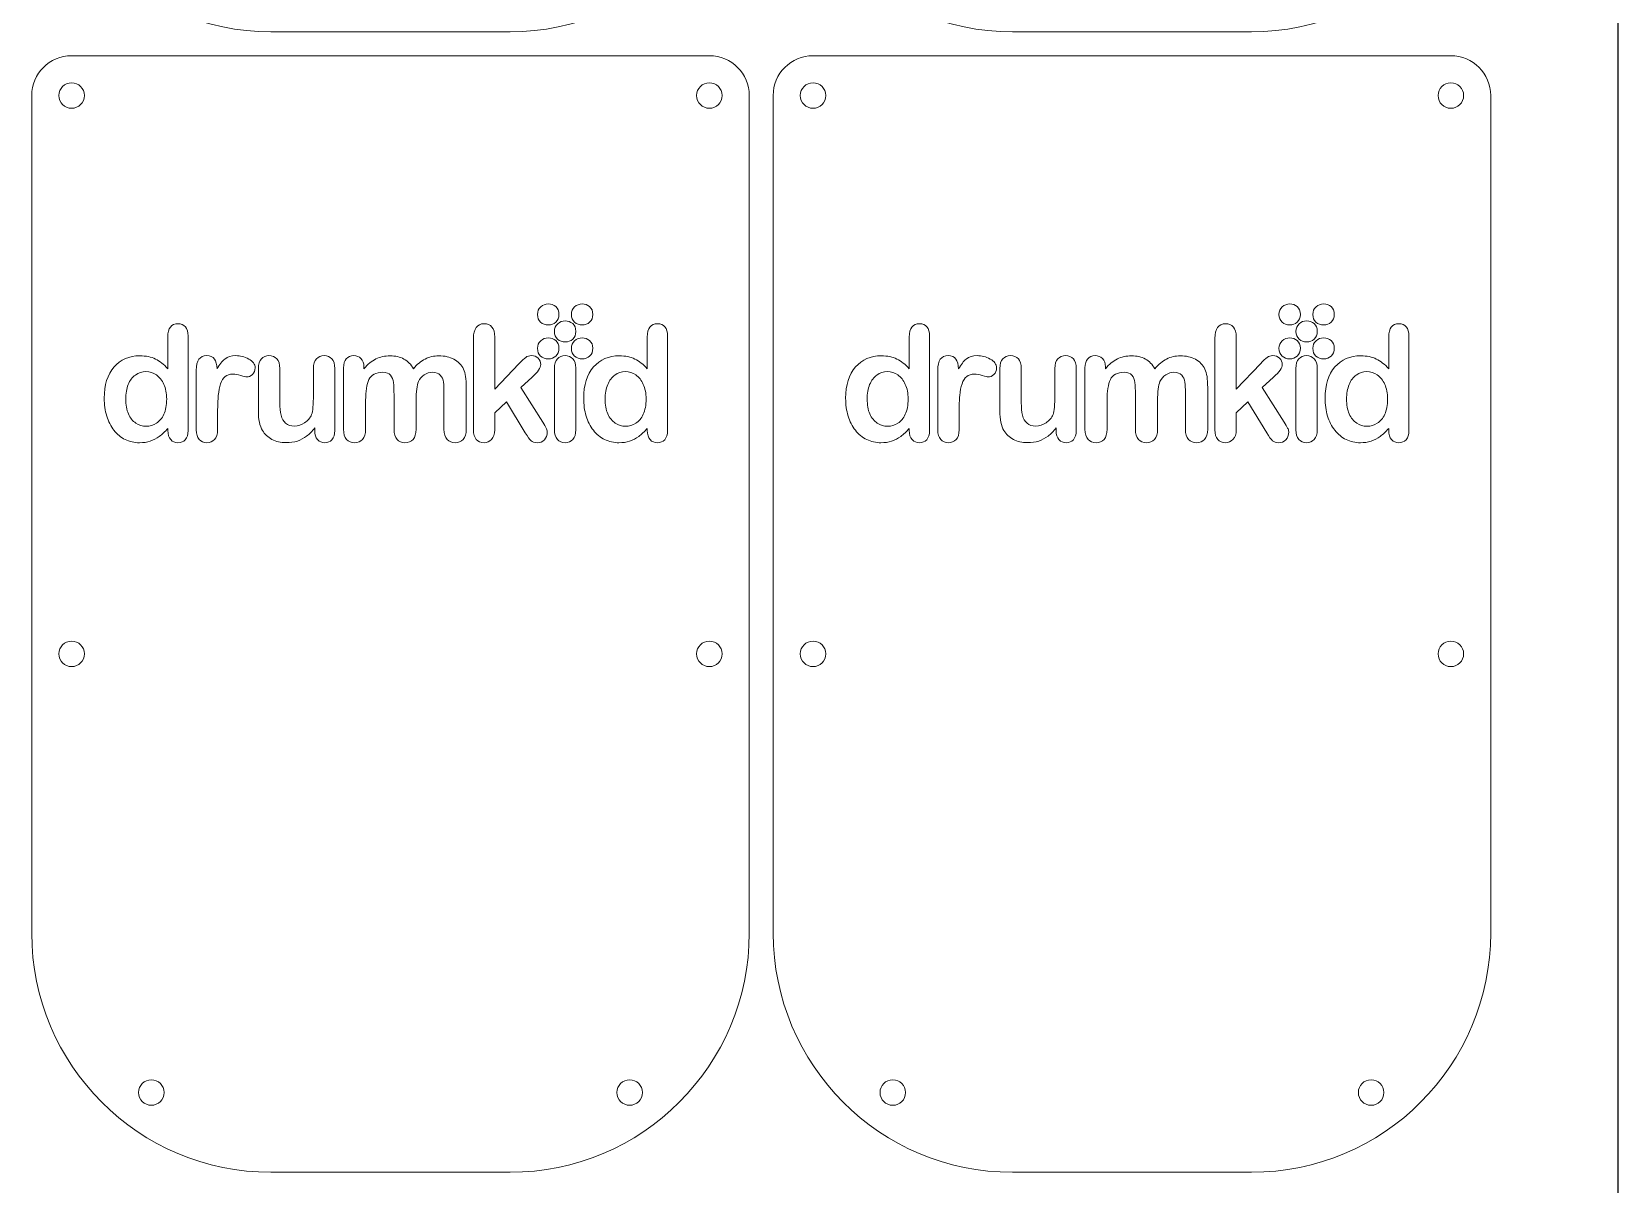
# Model space of a CAD drawing. Header units: millimetres. Extents: x 0 to 400, y 0 to 600.
# Drawn here: x 201 to 400, y 299.5 to 444 of the extents above; entities that cross this region are included whole.
import ezdxf

# ---------------------------------------------------------------- set-up
doc = ezdxf.new("R2010")
doc.units = ezdxf.units.MM
for name, color, linetype, lineweight, true_color in [('cut profiles', 1, 'Continuous', 9, 0xff0000), ('line engrave', 5, 'Continuous', 9, 0x0000ff), ('sheet outline', 3, 'Continuous', 25, 0x00ff00)]:
    doc.layers.add(name, color=color, linetype=linetype, lineweight=lineweight, true_color=true_color)

msp = doc.modelspace()

# ---------------------------------------------------------------- linework, layer by layer
at = {"layer": 'cut profiles'}
for p, q in [((231, 444), (261, 444)), ((324, 444), (354, 444)), ((206, 441), (286, 441)), ((299, 441), (379, 441)), ((201, 331), (201, 436)), ((291, 331), (291, 436)), ((294, 331), (294, 436)), ((384, 331), (384, 436)), ((231, 301), (261, 301)), ((324, 301), (354, 301))]:
    msp.add_line(p, q, dxfattribs=at)
for centre in [(206, 436), (286, 436), (299, 436), (379, 436), (206, 366), (286, 366), (299, 366), (379, 366), (216, 311), (276, 311), (309, 311), (369, 311)]:
    msp.add_circle(centre, 1.6, dxfattribs=at)
for centre, radius, start, end in [((231, 474), 30, 180, 270), ((261, 474), 30, 270, 0), ((324, 474), 30, 180, 270), ((354, 474), 30, 270, 0), ((206, 436), 5, 90, 180), ((286, 436), 5, 0, 90), ((299, 436), 5, 90, 180), ((379, 436), 5, 0, 90), ((231, 331), 30, 180, 270), ((261, 331), 30, 270, 0), ((324, 331), 30, 180, 270), ((354, 331), 30, 270, 0)]:
    msp.add_arc(centre, radius, start, end, dxfattribs=at)
at = {"layer": 'line engrave', "color": 5, "true_color": 0x0000ff}
for points in [[(218.07, 401.75), (218.07, 405.72)], [(220.61, 405.86), (220.61, 394)], [(256.41, 394.1), (256.41, 405.56)], [(259.08, 405.72), (259.08, 399.2), (262.11, 402.37)], [(278.21, 401.75), (278.21, 405.72)], [(280.75, 405.86), (280.75, 394)], [(311.07, 401.75), (311.07, 405.72)], [(313.61, 405.86), (313.61, 394)], [(349.41, 394.1), (349.41, 405.56)], [(352.08, 405.72), (352.08, 399.2), (355.11, 402.37)], [(371.21, 401.75), (371.21, 405.72)], [(373.75, 405.86), (373.75, 394)], [(242.67, 402.01), (242.67, 401.75)], [(335.67, 402.01), (335.67, 401.75)], [(221.64, 394.1), (221.64, 401.58)], [(229.43, 396.46), (229.43, 401.79)], [(232.12, 401.79), (232.12, 397.49)], [(236.33, 398.52), (236.33, 401.79)], [(239.01, 401.79), (239.01, 394)], [(240.11, 394.16), (240.11, 401.85)], [(263.76, 400.7), (262.33, 399.39), (265.09, 395.06)], [(266.56, 394.1), (266.56, 401.79)], [(269.25, 401.87), (269.25, 394.1)], [(314.64, 394.1), (314.64, 401.58)], [(322.43, 396.46), (322.43, 401.79)], [(325.12, 401.79), (325.12, 397.49)], [(329.33, 398.52), (329.33, 401.79)], [(332.01, 401.79), (332.01, 394)], [(333.11, 394.16), (333.11, 401.85)], [(356.76, 400.7), (355.33, 399.39), (358.09, 395.06)], [(359.56, 394.1), (359.56, 401.79)], [(362.25, 401.87), (362.25, 394.1)], [(246.44, 394.16), (246.44, 398.44)], [(252.71, 394.16), (252.71, 398.68)], [(255.5, 399.41), (255.5, 394.16)], [(339.44, 394.16), (339.44, 398.44)], [(345.71, 394.16), (345.71, 398.68)], [(348.5, 399.41), (348.5, 394.16)], [(224.32, 396.35), (224.32, 394.1)], [(242.88, 397.79), (242.88, 394.16)], [(249.21, 397.73), (249.21, 394.16)], [(262.91, 393.7), (260.54, 397.6), (259.08, 396.22), (259.08, 394.08)], [(317.32, 396.35), (317.32, 394.1)], [(335.88, 397.79), (335.88, 394.16)], [(342.21, 397.73), (342.21, 394.16)], [(355.91, 393.7), (353.54, 397.6), (352.08, 396.22), (352.08, 394.08)], [(218.07, 394), (218.07, 394.27)], [(236.49, 393.98), (236.49, 394.33)], [(278.21, 394), (278.21, 394.27)], [(311.07, 394), (311.07, 394.27)], [(329.49, 393.98), (329.49, 394.33)], [(371.21, 394), (371.21, 394.27)]]:
    msp.add_lwpolyline(points, dxfattribs=at)
for points in [[(264.44, 408.56), (264.44, 408.94), (264.57, 409.25), (264.84, 409.5)], [(264.83, 407.59), (264.57, 407.82), (264.44, 408.14), (264.44, 408.56)], [(264.84, 409.5), (265.12, 409.75), (265.44, 409.87), (265.8, 409.87)], [(265.8, 409.87), (266.14, 409.87), (266.45, 409.76), (266.72, 409.54)], [(266.72, 409.54), (266.99, 409.31), (267.13, 408.99), (267.13, 408.56)], [(267.13, 408.56), (267.13, 408.15), (266.99, 407.82), (266.73, 407.59)], [(268.69, 408.56), (268.69, 408.94), (268.83, 409.25), (269.09, 409.5)], [(269.08, 407.59), (268.82, 407.82), (268.69, 408.14), (268.69, 408.56)], [(269.09, 409.5), (269.37, 409.75), (269.69, 409.87), (270.05, 409.87)], [(270.05, 409.87), (270.4, 409.87), (270.71, 409.76), (270.97, 409.54)], [(270.97, 409.54), (271.24, 409.31), (271.38, 408.99), (271.38, 408.56)], [(271.38, 408.56), (271.38, 408.15), (271.25, 407.82), (270.98, 407.59)], [(357.44, 408.56), (357.44, 408.94), (357.57, 409.25), (357.84, 409.5)], [(357.83, 407.59), (357.57, 407.82), (357.44, 408.14), (357.44, 408.56)], [(357.84, 409.5), (358.12, 409.75), (358.44, 409.87), (358.8, 409.87)], [(358.8, 409.87), (359.14, 409.87), (359.45, 409.76), (359.72, 409.54)], [(359.72, 409.54), (359.99, 409.31), (360.13, 408.99), (360.13, 408.56)], [(360.13, 408.56), (360.13, 408.15), (359.99, 407.82), (359.73, 407.59)], [(361.69, 408.56), (361.69, 408.94), (361.83, 409.25), (362.09, 409.5)], [(362.08, 407.59), (361.82, 407.82), (361.69, 408.14), (361.69, 408.56)], [(362.09, 409.5), (362.37, 409.75), (362.69, 409.87), (363.05, 409.87)], [(363.05, 409.87), (363.4, 409.87), (363.71, 409.76), (363.97, 409.54)], [(363.97, 409.54), (364.24, 409.31), (364.38, 408.99), (364.38, 408.56)], [(364.38, 408.56), (364.38, 408.15), (364.25, 407.82), (363.98, 407.59)], [(218.07, 405.72), (218.07, 406.27), (218.18, 406.69), (218.4, 406.97)], [(218.4, 406.97), (218.62, 407.25), (218.94, 407.39), (219.34, 407.39)], [(219.34, 407.39), (219.75, 407.39), (220.06, 407.26), (220.28, 407)], [(220.28, 407), (220.5, 406.74), (220.61, 406.36), (220.61, 405.86)], [(256.41, 405.56), (256.41, 406.16), (256.52, 406.61), (256.75, 406.92)], [(256.75, 406.92), (256.98, 407.23), (257.31, 407.39), (257.73, 407.39)], [(257.73, 407.39), (258.15, 407.39), (258.48, 407.25), (258.72, 406.97)], [(258.72, 406.97), (258.96, 406.69), (259.08, 406.27), (259.08, 405.72)], [(265.8, 407.24), (265.42, 407.24), (265.1, 407.36), (264.83, 407.59)], [(266.73, 407.59), (266.47, 407.36), (266.16, 407.24), (265.8, 407.24)], [(266.56, 406.44), (266.56, 406.82), (266.7, 407.13), (266.97, 407.37)], [(266.96, 405.46), (266.7, 405.69), (266.56, 406.02), (266.56, 406.44)], [(266.97, 407.37), (267.24, 407.62), (267.56, 407.75), (267.92, 407.75)], [(267.92, 407.75), (268.27, 407.75), (268.58, 407.63), (268.85, 407.41)], [(268.85, 407.41), (269.12, 407.19), (269.25, 406.86), (269.25, 406.44)], [(269.25, 406.44), (269.25, 406.02), (269.12, 405.7), (268.86, 405.46)], [(270.05, 407.24), (269.68, 407.24), (269.35, 407.36), (269.08, 407.59)], [(270.98, 407.59), (270.72, 407.36), (270.41, 407.24), (270.05, 407.24)], [(278.21, 405.72), (278.21, 406.27), (278.32, 406.69), (278.53, 406.97)], [(278.53, 406.97), (278.76, 407.25), (279.07, 407.39), (279.48, 407.39)], [(279.48, 407.39), (279.89, 407.39), (280.2, 407.26), (280.41, 407)], [(280.41, 407), (280.64, 406.74), (280.75, 406.36), (280.75, 405.86)], [(311.07, 405.72), (311.07, 406.27), (311.18, 406.69), (311.4, 406.97)], [(311.4, 406.97), (311.62, 407.25), (311.94, 407.39), (312.34, 407.39)], [(312.34, 407.39), (312.75, 407.39), (313.06, 407.26), (313.28, 407)], [(313.28, 407), (313.5, 406.74), (313.61, 406.36), (313.61, 405.86)], [(349.41, 405.56), (349.41, 406.16), (349.52, 406.61), (349.75, 406.92)], [(349.75, 406.92), (349.98, 407.23), (350.31, 407.39), (350.73, 407.39)], [(350.73, 407.39), (351.15, 407.39), (351.48, 407.25), (351.72, 406.97)], [(351.72, 406.97), (351.96, 406.69), (352.08, 406.27), (352.08, 405.72)], [(358.8, 407.24), (358.42, 407.24), (358.1, 407.36), (357.83, 407.59)], [(359.73, 407.59), (359.47, 407.36), (359.16, 407.24), (358.8, 407.24)], [(359.56, 406.44), (359.56, 406.82), (359.7, 407.13), (359.97, 407.37)], [(359.96, 405.46), (359.7, 405.69), (359.56, 406.02), (359.56, 406.44)], [(359.97, 407.37), (360.24, 407.62), (360.56, 407.75), (360.92, 407.75)], [(360.92, 407.75), (361.27, 407.75), (361.58, 407.63), (361.85, 407.41)], [(361.85, 407.41), (362.12, 407.19), (362.25, 406.86), (362.25, 406.44)], [(362.25, 406.44), (362.25, 406.02), (362.12, 405.7), (361.86, 405.46)], [(363.05, 407.24), (362.68, 407.24), (362.35, 407.36), (362.08, 407.59)], [(363.98, 407.59), (363.72, 407.36), (363.41, 407.24), (363.05, 407.24)], [(371.21, 405.72), (371.21, 406.27), (371.32, 406.69), (371.53, 406.97)], [(371.53, 406.97), (371.76, 407.25), (372.07, 407.39), (372.48, 407.39)], [(372.48, 407.39), (372.89, 407.39), (373.2, 407.26), (373.41, 407)], [(373.41, 407), (373.64, 406.74), (373.75, 406.36), (373.75, 405.86)], [(264.44, 404.31), (264.44, 404.69), (264.57, 405), (264.84, 405.25)], [(264.83, 403.34), (264.57, 403.57), (264.44, 403.89), (264.44, 404.31)], [(264.84, 405.25), (265.12, 405.49), (265.44, 405.62), (265.8, 405.62)], [(265.8, 405.62), (266.14, 405.62), (266.45, 405.51), (266.72, 405.28)], [(266.72, 405.28), (266.99, 405.06), (267.13, 404.74), (267.13, 404.31)], [(267.13, 404.31), (267.13, 403.9), (266.99, 403.57), (266.73, 403.34)], [(267.92, 405.12), (267.55, 405.12), (267.23, 405.23), (266.96, 405.46)], [(268.86, 405.46), (268.6, 405.23), (268.28, 405.12), (267.92, 405.12)], [(268.69, 404.31), (268.69, 404.69), (268.83, 405), (269.09, 405.25)], [(269.08, 403.34), (268.82, 403.57), (268.69, 403.89), (268.69, 404.31)], [(269.09, 405.25), (269.37, 405.49), (269.69, 405.62), (270.05, 405.62)], [(270.05, 405.62), (270.4, 405.62), (270.71, 405.51), (270.97, 405.28)], [(270.97, 405.28), (271.24, 405.06), (271.38, 404.74), (271.38, 404.31)], [(271.38, 404.31), (271.38, 403.9), (271.25, 403.57), (270.98, 403.34)], [(357.44, 404.31), (357.44, 404.69), (357.57, 405), (357.84, 405.25)], [(357.83, 403.34), (357.57, 403.57), (357.44, 403.89), (357.44, 404.31)], [(357.84, 405.25), (358.12, 405.49), (358.44, 405.62), (358.8, 405.62)], [(358.8, 405.62), (359.14, 405.62), (359.45, 405.51), (359.72, 405.28)], [(359.72, 405.28), (359.99, 405.06), (360.13, 404.74), (360.13, 404.31)], [(360.13, 404.31), (360.13, 403.9), (359.99, 403.57), (359.73, 403.34)], [(360.92, 405.12), (360.55, 405.12), (360.23, 405.23), (359.96, 405.46)], [(361.86, 405.46), (361.6, 405.23), (361.28, 405.12), (360.92, 405.12)], [(361.69, 404.31), (361.69, 404.69), (361.83, 405), (362.09, 405.25)], [(362.08, 403.34), (361.82, 403.57), (361.69, 403.89), (361.69, 404.31)], [(362.09, 405.25), (362.37, 405.49), (362.69, 405.62), (363.05, 405.62)], [(363.05, 405.62), (363.4, 405.62), (363.71, 405.51), (363.97, 405.28)], [(363.97, 405.28), (364.24, 405.06), (364.38, 404.74), (364.38, 404.31)], [(364.38, 404.31), (364.38, 403.9), (364.25, 403.57), (363.98, 403.34)], [(211.32, 401.97), (212.14, 402.91), (213.22, 403.37), (214.56, 403.37)], [(214.56, 403.37), (215.33, 403.37), (215.99, 403.24), (216.52, 402.97)], [(216.52, 402.97), (217.05, 402.71), (217.57, 402.3), (218.07, 401.75)], [(221.64, 401.58), (221.64, 402.79), (222.07, 403.39), (222.95, 403.39)], [(222.95, 403.39), (223.39, 403.39), (223.71, 403.25), (223.91, 402.97)], [(223.91, 402.97), (224.11, 402.69), (224.22, 402.27), (224.24, 401.72)], [(224.24, 401.72), (224.56, 402.27), (224.89, 402.69), (225.22, 402.97)], [(225.22, 402.97), (225.56, 403.25), (226.01, 403.39), (226.58, 403.39)], [(226.58, 403.39), (227.14, 403.39), (227.69, 403.25), (228.22, 402.97)], [(228.22, 402.97), (228.75, 402.69), (229.02, 402.31), (229.02, 401.85)], [(229.43, 401.79), (229.43, 402.33), (229.56, 402.73), (229.8, 402.99)], [(229.8, 402.99), (230.04, 403.26), (230.36, 403.39), (230.76, 403.39)], [(230.76, 403.39), (231.17, 403.39), (231.5, 403.26), (231.75, 402.99)], [(231.75, 402.99), (232, 402.72), (232.12, 402.32), (232.12, 401.79)], [(236.33, 401.79), (236.33, 402.32), (236.46, 402.72), (236.71, 402.99)], [(236.71, 402.99), (236.96, 403.26), (237.28, 403.39), (237.68, 403.39)], [(237.68, 403.39), (238.08, 403.39), (238.4, 403.26), (238.65, 402.99)], [(238.65, 402.99), (238.89, 402.73), (239.01, 402.33), (239.01, 401.79)], [(240.11, 401.85), (240.11, 402.35), (240.23, 402.74), (240.46, 403)], [(240.46, 403), (240.69, 403.26), (241, 403.39), (241.38, 403.39)], [(241.38, 403.39), (241.75, 403.39), (242.06, 403.27), (242.3, 403.02)], [(242.3, 403.02), (242.55, 402.78), (242.67, 402.44), (242.67, 402.01)], [(242.67, 401.75), (243.14, 402.31), (243.64, 402.72), (244.17, 402.98)], [(244.17, 402.98), (244.7, 403.24), (245.29, 403.37), (245.94, 403.37)], [(245.94, 403.37), (246.62, 403.37), (247.2, 403.24), (247.68, 402.97)], [(247.68, 402.97), (248.17, 402.7), (248.57, 402.3), (248.88, 401.75)], [(248.88, 401.75), (249.34, 402.3), (249.82, 402.71), (250.34, 402.97)], [(250.34, 402.97), (250.86, 403.24), (251.43, 403.37), (252.06, 403.37)], [(252.06, 403.37), (252.8, 403.37), (253.43, 403.23), (253.96, 402.94)], [(253.96, 402.94), (254.5, 402.65), (254.89, 402.24), (255.16, 401.7)], [(262.11, 402.37), (262.48, 402.76), (262.76, 403.03), (262.96, 403.18)], [(262.96, 403.18), (263.16, 403.32), (263.4, 403.39), (263.68, 403.39)], [(263.68, 403.39), (264.01, 403.39), (264.29, 403.29), (264.52, 403.07)], [(264.85, 402.27), (264.85, 401.88), (264.49, 401.35), (263.76, 400.7)], [(264.52, 403.07), (264.74, 402.86), (264.85, 402.59), (264.85, 402.27)], [(265.8, 402.99), (265.42, 402.99), (265.1, 403.11), (264.83, 403.34)], [(266.73, 403.34), (266.47, 403.11), (266.16, 402.99), (265.8, 402.99)], [(266.56, 401.79), (266.56, 402.32), (266.69, 402.72), (266.93, 402.99)], [(266.93, 402.99), (267.18, 403.26), (267.5, 403.39), (267.89, 403.39)], [(267.89, 403.39), (268.29, 403.39), (268.61, 403.26), (268.87, 402.99)], [(268.87, 402.99), (269.12, 402.72), (269.25, 402.35), (269.25, 401.87)], [(270.05, 402.99), (269.68, 402.99), (269.35, 403.11), (269.08, 403.34)], [(270.98, 403.34), (270.72, 403.11), (270.41, 402.99), (270.05, 402.99)], [(271.46, 401.97), (272.28, 402.91), (273.36, 403.37), (274.7, 403.37)], [(274.7, 403.37), (275.47, 403.37), (276.12, 403.24), (276.65, 402.97)], [(276.65, 402.97), (277.19, 402.71), (277.7, 402.3), (278.21, 401.75)], [(304.32, 401.97), (305.14, 402.91), (306.22, 403.37), (307.56, 403.37)], [(307.56, 403.37), (308.33, 403.37), (308.99, 403.24), (309.52, 402.97)], [(309.52, 402.97), (310.05, 402.71), (310.57, 402.3), (311.07, 401.75)], [(314.64, 401.58), (314.64, 402.79), (315.07, 403.39), (315.95, 403.39)], [(315.95, 403.39), (316.39, 403.39), (316.71, 403.25), (316.91, 402.97)], [(316.91, 402.97), (317.11, 402.69), (317.22, 402.27), (317.24, 401.72)], [(317.24, 401.72), (317.56, 402.27), (317.89, 402.69), (318.22, 402.97)], [(318.22, 402.97), (318.56, 403.25), (319.01, 403.39), (319.58, 403.39)], [(319.58, 403.39), (320.14, 403.39), (320.69, 403.25), (321.22, 402.97)], [(321.22, 402.97), (321.75, 402.69), (322.02, 402.31), (322.02, 401.85)], [(322.43, 401.79), (322.43, 402.33), (322.56, 402.73), (322.8, 402.99)], [(322.8, 402.99), (323.04, 403.26), (323.36, 403.39), (323.76, 403.39)], [(323.76, 403.39), (324.17, 403.39), (324.5, 403.26), (324.75, 402.99)], [(324.75, 402.99), (325, 402.72), (325.12, 402.32), (325.12, 401.79)], [(329.33, 401.79), (329.33, 402.32), (329.46, 402.72), (329.71, 402.99)], [(329.71, 402.99), (329.96, 403.26), (330.28, 403.39), (330.68, 403.39)], [(330.68, 403.39), (331.08, 403.39), (331.4, 403.26), (331.65, 402.99)], [(331.65, 402.99), (331.89, 402.73), (332.01, 402.33), (332.01, 401.79)], [(333.11, 401.85), (333.11, 402.35), (333.23, 402.74), (333.46, 403)], [(333.46, 403), (333.69, 403.26), (334, 403.39), (334.38, 403.39)], [(334.38, 403.39), (334.75, 403.39), (335.06, 403.27), (335.3, 403.02)], [(335.3, 403.02), (335.55, 402.78), (335.67, 402.44), (335.67, 402.01)], [(335.67, 401.75), (336.14, 402.31), (336.64, 402.72), (337.17, 402.98)], [(337.17, 402.98), (337.7, 403.24), (338.29, 403.37), (338.94, 403.37)], [(338.94, 403.37), (339.62, 403.37), (340.2, 403.24), (340.68, 402.97)], [(340.68, 402.97), (341.17, 402.7), (341.57, 402.3), (341.88, 401.75)], [(341.88, 401.75), (342.34, 402.3), (342.82, 402.71), (343.34, 402.97)], [(343.34, 402.97), (343.86, 403.24), (344.43, 403.37), (345.06, 403.37)], [(345.06, 403.37), (345.8, 403.37), (346.43, 403.23), (346.96, 402.94)], [(346.96, 402.94), (347.5, 402.65), (347.89, 402.24), (348.16, 401.7)], [(355.11, 402.37), (355.48, 402.76), (355.76, 403.03), (355.96, 403.18)], [(355.96, 403.18), (356.16, 403.32), (356.4, 403.39), (356.68, 403.39)], [(356.68, 403.39), (357.01, 403.39), (357.29, 403.29), (357.52, 403.07)], [(357.85, 402.27), (357.85, 401.88), (357.49, 401.35), (356.76, 400.7)], [(357.52, 403.07), (357.74, 402.86), (357.85, 402.59), (357.85, 402.27)], [(358.8, 402.99), (358.42, 402.99), (358.1, 403.11), (357.83, 403.34)], [(359.73, 403.34), (359.47, 403.11), (359.16, 402.99), (358.8, 402.99)], [(359.56, 401.79), (359.56, 402.32), (359.69, 402.72), (359.93, 402.99)], [(359.93, 402.99), (360.18, 403.26), (360.5, 403.39), (360.89, 403.39)], [(360.89, 403.39), (361.29, 403.39), (361.61, 403.26), (361.87, 402.99)], [(361.87, 402.99), (362.12, 402.72), (362.25, 402.35), (362.25, 401.87)], [(363.05, 402.99), (362.68, 402.99), (362.35, 403.11), (362.08, 403.34)], [(363.98, 403.34), (363.72, 403.11), (363.41, 402.99), (363.05, 402.99)], [(364.46, 401.97), (365.28, 402.91), (366.36, 403.37), (367.7, 403.37)], [(367.7, 403.37), (368.47, 403.37), (369.12, 403.24), (369.65, 402.97)], [(369.65, 402.97), (370.19, 402.71), (370.7, 402.3), (371.21, 401.75)], [(210.09, 398.04), (210.09, 399.72), (210.5, 401.03), (211.32, 401.97)], [(214.01, 400.96), (213.62, 400.69), (213.32, 400.29), (213.1, 399.76)], [(215.33, 401.39), (214.84, 401.39), (214.4, 401.25), (214.01, 400.96)], [(216.63, 400.97), (216.23, 401.25), (215.8, 401.39), (215.33, 401.39)], [(217.57, 399.79), (217.34, 400.31), (217.03, 400.7), (216.63, 400.97)], [(225.27, 400.77), (225.02, 400.56), (224.83, 400.26), (224.69, 399.85)], [(226.23, 401.08), (225.84, 401.08), (225.52, 400.98), (225.27, 400.77)], [(227.23, 400.89), (226.85, 401.02), (226.52, 401.08), (226.23, 401.08)], [(227.95, 400.72), (227.85, 400.72), (227.61, 400.78), (227.23, 400.89)], [(228.68, 401.03), (228.45, 400.82), (228.21, 400.72), (227.95, 400.72)], [(229.02, 401.85), (229.02, 401.52), (228.91, 401.25), (228.68, 401.03)], [(243.29, 400.39), (243.02, 399.79), (242.88, 398.92), (242.88, 397.79)], [(245.04, 401.3), (244.16, 401.3), (243.58, 401), (243.29, 400.39)], [(246, 400.93), (245.8, 401.18), (245.48, 401.3), (245.04, 401.3)], [(246.37, 400.02), (246.33, 400.39), (246.2, 400.7), (246, 400.93)], [(246.44, 398.44), (246.44, 399.12), (246.42, 399.64), (246.37, 400.02)], [(249.51, 400.14), (249.31, 399.68), (249.21, 398.88), (249.21, 397.73)], [(250.24, 400.98), (249.93, 400.77), (249.68, 400.49), (249.51, 400.14)], [(251.26, 401.3), (250.9, 401.3), (250.56, 401.19), (250.24, 400.98)], [(252.24, 400.94), (252.03, 401.18), (251.7, 401.3), (251.26, 401.3)], [(252.64, 400.07), (252.59, 400.42), (252.46, 400.71), (252.24, 400.94)], [(252.71, 398.68), (252.71, 399.26), (252.69, 399.72), (252.64, 400.07)], [(255.16, 401.7), (255.39, 401.22), (255.5, 400.45), (255.5, 399.41)], [(270.23, 398.04), (270.23, 399.72), (270.64, 401.03), (271.46, 401.97)], [(274.14, 400.96), (273.76, 400.69), (273.45, 400.29), (273.24, 399.76)], [(275.46, 401.39), (274.97, 401.39), (274.53, 401.25), (274.14, 400.96)], [(276.76, 400.97), (276.37, 401.25), (275.94, 401.39), (275.46, 401.39)], [(277.71, 399.79), (277.48, 400.31), (277.16, 400.7), (276.76, 400.97)], [(303.09, 398.04), (303.09, 399.72), (303.5, 401.03), (304.32, 401.97)], [(307.01, 400.96), (306.62, 400.69), (306.32, 400.29), (306.1, 399.76)], [(308.33, 401.39), (307.84, 401.39), (307.4, 401.25), (307.01, 400.96)], [(309.63, 400.97), (309.23, 401.25), (308.8, 401.39), (308.33, 401.39)], [(310.57, 399.79), (310.34, 400.31), (310.03, 400.7), (309.63, 400.97)], [(318.27, 400.77), (318.02, 400.56), (317.83, 400.26), (317.69, 399.85)], [(319.23, 401.08), (318.84, 401.08), (318.52, 400.98), (318.27, 400.77)], [(320.23, 400.89), (319.85, 401.02), (319.52, 401.08), (319.23, 401.08)], [(320.95, 400.72), (320.85, 400.72), (320.61, 400.78), (320.23, 400.89)], [(321.68, 401.03), (321.45, 400.82), (321.21, 400.72), (320.95, 400.72)], [(322.02, 401.85), (322.02, 401.52), (321.91, 401.25), (321.68, 401.03)], [(336.29, 400.39), (336.02, 399.79), (335.88, 398.92), (335.88, 397.79)], [(338.04, 401.3), (337.16, 401.3), (336.58, 401), (336.29, 400.39)], [(339, 400.93), (338.8, 401.18), (338.48, 401.3), (338.04, 401.3)], [(339.37, 400.02), (339.33, 400.39), (339.2, 400.7), (339, 400.93)], [(339.44, 398.44), (339.44, 399.12), (339.42, 399.64), (339.37, 400.02)], [(342.51, 400.14), (342.31, 399.68), (342.21, 398.88), (342.21, 397.73)], [(343.24, 400.98), (342.93, 400.77), (342.68, 400.49), (342.51, 400.14)], [(344.26, 401.3), (343.9, 401.3), (343.56, 401.19), (343.24, 400.98)], [(345.24, 400.94), (345.03, 401.18), (344.7, 401.3), (344.26, 401.3)], [(345.64, 400.07), (345.59, 400.42), (345.46, 400.71), (345.24, 400.94)], [(345.71, 398.68), (345.71, 399.26), (345.69, 399.72), (345.64, 400.07)], [(348.16, 401.7), (348.39, 401.22), (348.5, 400.45), (348.5, 399.41)], [(363.23, 398.04), (363.23, 399.72), (363.64, 401.03), (364.46, 401.97)], [(367.14, 400.96), (366.76, 400.69), (366.45, 400.29), (366.24, 399.76)], [(368.46, 401.39), (367.97, 401.39), (367.53, 401.25), (367.14, 400.96)], [(369.76, 400.97), (369.37, 401.25), (368.94, 401.39), (368.46, 401.39)], [(370.71, 399.79), (370.48, 400.31), (370.16, 400.7), (369.76, 400.97)], [(210.4, 395.82), (210.19, 396.51), (210.09, 397.25), (210.09, 398.04)], [(213.1, 399.76), (212.89, 399.24), (212.79, 398.64), (212.79, 397.95)], [(217.93, 397.95), (217.93, 398.67), (217.81, 399.28), (217.57, 399.79)], [(224.4, 398.39), (224.35, 397.84), (224.32, 397.15), (224.32, 396.35)], [(224.69, 399.85), (224.55, 399.44), (224.46, 398.96), (224.4, 398.39)], [(236.11, 396.02), (236.26, 396.4), (236.33, 397.24), (236.33, 398.52)], [(270.53, 395.82), (270.33, 396.51), (270.23, 397.25), (270.23, 398.04)], [(273.24, 399.76), (273.03, 399.24), (272.92, 398.64), (272.92, 397.95)], [(278.06, 397.95), (278.06, 398.67), (277.94, 399.28), (277.71, 399.79)], [(303.4, 395.82), (303.19, 396.51), (303.09, 397.25), (303.09, 398.04)], [(306.1, 399.76), (305.89, 399.24), (305.79, 398.64), (305.79, 397.95)], [(310.93, 397.95), (310.93, 398.67), (310.81, 399.28), (310.57, 399.79)], [(317.4, 398.39), (317.35, 397.84), (317.32, 397.15), (317.32, 396.35)], [(317.69, 399.85), (317.55, 399.44), (317.46, 398.96), (317.4, 398.39)], [(329.11, 396.02), (329.26, 396.4), (329.33, 397.24), (329.33, 398.52)], [(363.53, 395.82), (363.33, 396.51), (363.23, 397.25), (363.23, 398.04)], [(366.24, 399.76), (366.03, 399.24), (365.92, 398.64), (365.92, 397.95)], [(371.06, 397.95), (371.06, 398.67), (370.94, 399.28), (370.71, 399.79)], [(212.79, 397.95), (212.79, 397.22), (212.9, 396.6), (213.12, 396.09)], [(213.12, 396.09), (213.35, 395.58), (213.66, 395.19), (214.06, 394.93)], [(216.64, 394.91), (217.03, 395.16), (217.34, 395.54), (217.57, 396.04)], [(217.57, 396.04), (217.81, 396.55), (217.93, 397.19), (217.93, 397.95)], [(229.94, 394), (229.6, 394.57), (229.43, 395.39), (229.43, 396.46)], [(232.12, 397.49), (232.12, 396.86), (232.17, 396.34), (232.28, 395.91)], [(235.23, 394.97), (235.63, 395.24), (235.92, 395.59), (236.11, 396.02)], [(272.92, 397.95), (272.92, 397.22), (273.03, 396.6), (273.26, 396.09)], [(273.26, 396.09), (273.49, 395.58), (273.8, 395.19), (274.19, 394.93)], [(276.77, 394.91), (277.17, 395.16), (277.48, 395.54), (277.71, 396.04)], [(277.71, 396.04), (277.94, 396.55), (278.06, 397.19), (278.06, 397.95)], [(305.79, 397.95), (305.79, 397.22), (305.9, 396.6), (306.12, 396.09)], [(306.12, 396.09), (306.35, 395.58), (306.66, 395.19), (307.06, 394.93)], [(309.64, 394.91), (310.03, 395.16), (310.34, 395.54), (310.57, 396.04)], [(310.57, 396.04), (310.81, 396.55), (310.93, 397.19), (310.93, 397.95)], [(322.94, 394), (322.6, 394.57), (322.43, 395.39), (322.43, 396.46)], [(325.12, 397.49), (325.12, 396.86), (325.17, 396.34), (325.28, 395.91)], [(328.23, 394.97), (328.63, 395.24), (328.92, 395.59), (329.11, 396.02)], [(365.92, 397.95), (365.92, 397.22), (366.03, 396.6), (366.26, 396.09)], [(366.26, 396.09), (366.49, 395.58), (366.8, 395.19), (367.19, 394.93)], [(369.77, 394.91), (370.17, 395.16), (370.48, 395.54), (370.71, 396.04)], [(370.71, 396.04), (370.94, 396.55), (371.06, 397.19), (371.06, 397.95)], [(211.31, 394.04), (210.91, 394.55), (210.61, 395.14), (210.4, 395.82)], [(212.73, 392.87), (212.18, 393.15), (211.71, 393.54), (211.31, 394.04)], [(214.06, 394.93), (214.45, 394.67), (214.88, 394.54), (215.35, 394.54)], [(215.35, 394.54), (215.82, 394.54), (216.25, 394.67), (216.64, 394.91)], [(218.07, 394.27), (217.71, 393.86), (217.36, 393.52), (217, 393.26)], [(222.01, 392.88), (221.76, 393.16), (221.64, 393.56), (221.64, 394.1)], [(224.32, 394.1), (224.32, 393.56), (224.2, 393.15), (223.94, 392.87)], [(232.28, 395.91), (232.38, 395.49), (232.57, 395.16), (232.84, 394.92)], [(232.84, 394.92), (233.12, 394.68), (233.49, 394.56), (233.95, 394.56)], [(233.95, 394.56), (234.4, 394.56), (234.83, 394.7), (235.23, 394.97)], [(236.49, 394.33), (236.17, 393.92), (235.83, 393.58), (235.48, 393.3)], [(240.5, 392.89), (240.24, 393.18), (240.11, 393.6), (240.11, 394.16)], [(242.88, 394.16), (242.88, 393.6), (242.75, 393.18), (242.5, 392.89)], [(246.82, 392.89), (246.57, 393.17), (246.44, 393.6), (246.44, 394.16)], [(249.21, 394.16), (249.21, 393.6), (249.08, 393.17), (248.83, 392.89)], [(253.1, 392.89), (252.84, 393.18), (252.71, 393.6), (252.71, 394.16)], [(255.5, 394.16), (255.5, 393.6), (255.37, 393.17), (255.12, 392.89)], [(256.76, 392.88), (256.52, 393.16), (256.41, 393.56), (256.41, 394.1)], [(259.08, 394.08), (259.08, 393.56), (258.95, 393.16), (258.67, 392.88)], [(265.09, 395.06), (265.29, 394.74), (265.44, 394.49), (265.52, 394.32)], [(265.52, 394.32), (265.61, 394.15), (265.66, 394), (265.66, 393.85)], [(266.93, 392.89), (266.69, 393.17), (266.56, 393.58), (266.56, 394.1)], [(269.25, 394.1), (269.25, 393.56), (269.12, 393.16), (268.87, 392.88)], [(271.45, 394.04), (271.05, 394.55), (270.74, 395.14), (270.53, 395.82)], [(272.86, 392.87), (272.32, 393.15), (271.85, 393.54), (271.45, 394.04)], [(274.19, 394.93), (274.59, 394.67), (275.02, 394.54), (275.48, 394.54)], [(275.48, 394.54), (275.96, 394.54), (276.39, 394.67), (276.77, 394.91)], [(278.21, 394.27), (277.85, 393.86), (277.49, 393.52), (277.14, 393.26)], [(304.31, 394.04), (303.91, 394.55), (303.61, 395.14), (303.4, 395.82)], [(305.73, 392.87), (305.18, 393.15), (304.71, 393.54), (304.31, 394.04)], [(307.06, 394.93), (307.45, 394.67), (307.88, 394.54), (308.35, 394.54)], [(308.35, 394.54), (308.82, 394.54), (309.25, 394.67), (309.64, 394.91)], [(311.07, 394.27), (310.71, 393.86), (310.36, 393.52), (310, 393.26)], [(315.01, 392.88), (314.76, 393.16), (314.64, 393.56), (314.64, 394.1)], [(317.32, 394.1), (317.32, 393.56), (317.2, 393.15), (316.94, 392.87)], [(325.28, 395.91), (325.38, 395.49), (325.57, 395.16), (325.84, 394.92)], [(325.84, 394.92), (326.12, 394.68), (326.49, 394.56), (326.95, 394.56)], [(326.95, 394.56), (327.4, 394.56), (327.83, 394.7), (328.23, 394.97)], [(329.49, 394.33), (329.17, 393.92), (328.83, 393.58), (328.48, 393.3)], [(333.5, 392.89), (333.24, 393.18), (333.11, 393.6), (333.11, 394.16)], [(335.88, 394.16), (335.88, 393.6), (335.75, 393.18), (335.5, 392.89)], [(339.82, 392.89), (339.57, 393.17), (339.44, 393.6), (339.44, 394.16)], [(342.21, 394.16), (342.21, 393.6), (342.08, 393.17), (341.83, 392.89)], [(346.1, 392.89), (345.84, 393.18), (345.71, 393.6), (345.71, 394.16)], [(348.5, 394.16), (348.5, 393.6), (348.37, 393.17), (348.12, 392.89)], [(349.76, 392.88), (349.52, 393.16), (349.41, 393.56), (349.41, 394.1)], [(352.08, 394.08), (352.08, 393.56), (351.95, 393.16), (351.67, 392.88)], [(358.09, 395.06), (358.29, 394.74), (358.44, 394.49), (358.52, 394.32)], [(358.52, 394.32), (358.61, 394.15), (358.66, 394), (358.66, 393.85)], [(359.93, 392.89), (359.69, 393.17), (359.56, 393.58), (359.56, 394.1)], [(362.25, 394.1), (362.25, 393.56), (362.12, 393.16), (361.87, 392.88)], [(364.45, 394.04), (364.05, 394.55), (363.74, 395.14), (363.53, 395.82)], [(365.86, 392.87), (365.32, 393.15), (364.85, 393.54), (364.45, 394.04)], [(367.19, 394.93), (367.59, 394.67), (368.02, 394.54), (368.48, 394.54)], [(368.48, 394.54), (368.96, 394.54), (369.39, 394.67), (369.77, 394.91)], [(371.21, 394.27), (370.85, 393.86), (370.49, 393.52), (370.14, 393.26)], [(214.52, 392.47), (213.88, 392.47), (213.28, 392.6), (212.73, 392.87)], [(215.86, 392.67), (215.45, 392.54), (215.01, 392.47), (214.52, 392.47)], [(217, 393.26), (216.65, 393), (216.27, 392.81), (215.86, 392.67)], [(218.43, 392.86), (218.19, 393.13), (218.07, 393.51), (218.07, 394)], [(219.34, 392.47), (218.98, 392.47), (218.67, 392.6), (218.43, 392.86)], [(220.26, 392.85), (220.02, 392.6), (219.72, 392.47), (219.34, 392.47)], [(220.61, 394), (220.61, 393.49), (220.5, 393.11), (220.26, 392.85)], [(222.97, 392.47), (222.58, 392.47), (222.26, 392.61), (222.01, 392.88)], [(223.94, 392.87), (223.68, 392.6), (223.36, 392.47), (222.97, 392.47)], [(231.13, 392.89), (230.61, 393.16), (230.22, 393.53), (229.94, 394)], [(232.88, 392.49), (232.23, 392.49), (231.65, 392.62), (231.13, 392.89)], [(234.32, 392.69), (233.9, 392.56), (233.42, 392.49), (232.88, 392.49)], [(235.48, 393.3), (235.12, 393.03), (234.74, 392.83), (234.32, 392.69)], [(236.85, 392.86), (236.61, 393.13), (236.49, 393.5), (236.49, 393.98)], [(237.76, 392.47), (237.39, 392.47), (237.09, 392.6), (236.85, 392.86)], [(238.66, 392.85), (238.43, 392.6), (238.13, 392.47), (237.76, 392.47)], [(239.01, 394), (239.01, 393.49), (238.89, 393.11), (238.66, 392.85)], [(241.5, 392.47), (241.1, 392.47), (240.76, 392.61), (240.5, 392.89)], [(242.5, 392.89), (242.25, 392.61), (241.92, 392.47), (241.5, 392.47)], [(247.81, 392.47), (247.41, 392.47), (247.07, 392.61), (246.82, 392.89)], [(248.83, 392.89), (248.57, 392.61), (248.23, 392.47), (247.81, 392.47)], [(254.1, 392.47), (253.7, 392.47), (253.36, 392.61), (253.1, 392.89)], [(255.12, 392.89), (254.86, 392.61), (254.52, 392.47), (254.1, 392.47)], [(257.73, 392.47), (257.32, 392.47), (257, 392.61), (256.76, 392.88)], [(258.67, 392.88), (258.4, 392.61), (258.09, 392.47), (257.73, 392.47)], [(263.63, 392.73), (263.45, 392.91), (263.21, 393.23), (262.91, 393.7)], [(264.39, 392.47), (264.06, 392.47), (263.81, 392.56), (263.63, 392.73)], [(265.3, 392.83), (265.07, 392.59), (264.77, 392.47), (264.39, 392.47)], [(265.66, 393.85), (265.66, 393.42), (265.54, 393.08), (265.3, 392.83)], [(267.89, 392.47), (267.5, 392.47), (267.18, 392.61), (266.93, 392.89)], [(268.87, 392.88), (268.61, 392.61), (268.29, 392.47), (267.89, 392.47)], [(274.66, 392.47), (274.01, 392.47), (273.42, 392.6), (272.86, 392.87)], [(275.99, 392.67), (275.59, 392.54), (275.14, 392.47), (274.66, 392.47)], [(277.14, 393.26), (276.79, 393), (276.41, 392.81), (275.99, 392.67)], [(278.56, 392.86), (278.33, 393.13), (278.21, 393.51), (278.21, 394)], [(279.48, 392.47), (279.11, 392.47), (278.81, 392.6), (278.56, 392.86)], [(280.39, 392.85), (280.16, 392.6), (279.85, 392.47), (279.48, 392.47)], [(280.75, 394), (280.75, 393.49), (280.63, 393.11), (280.39, 392.85)], [(307.52, 392.47), (306.88, 392.47), (306.28, 392.6), (305.73, 392.87)], [(308.86, 392.67), (308.45, 392.54), (308.01, 392.47), (307.52, 392.47)], [(310, 393.26), (309.65, 393), (309.27, 392.81), (308.86, 392.67)], [(311.43, 392.86), (311.19, 393.13), (311.07, 393.51), (311.07, 394)], [(312.34, 392.47), (311.98, 392.47), (311.67, 392.6), (311.43, 392.86)], [(313.26, 392.85), (313.02, 392.6), (312.72, 392.47), (312.34, 392.47)], [(313.61, 394), (313.61, 393.49), (313.5, 393.11), (313.26, 392.85)], [(315.97, 392.47), (315.58, 392.47), (315.26, 392.61), (315.01, 392.88)], [(316.94, 392.87), (316.68, 392.6), (316.36, 392.47), (315.97, 392.47)], [(324.13, 392.89), (323.61, 393.16), (323.22, 393.53), (322.94, 394)], [(325.88, 392.49), (325.23, 392.49), (324.65, 392.62), (324.13, 392.89)], [(327.32, 392.69), (326.9, 392.56), (326.42, 392.49), (325.88, 392.49)], [(328.48, 393.3), (328.12, 393.03), (327.74, 392.83), (327.32, 392.69)], [(329.85, 392.86), (329.61, 393.13), (329.49, 393.5), (329.49, 393.98)], [(330.76, 392.47), (330.39, 392.47), (330.09, 392.6), (329.85, 392.86)], [(331.66, 392.85), (331.43, 392.6), (331.13, 392.47), (330.76, 392.47)], [(332.01, 394), (332.01, 393.49), (331.89, 393.11), (331.66, 392.85)], [(334.5, 392.47), (334.1, 392.47), (333.76, 392.61), (333.5, 392.89)], [(335.5, 392.89), (335.25, 392.61), (334.92, 392.47), (334.5, 392.47)], [(340.81, 392.47), (340.41, 392.47), (340.07, 392.61), (339.82, 392.89)], [(341.83, 392.89), (341.57, 392.61), (341.23, 392.47), (340.81, 392.47)], [(347.1, 392.47), (346.7, 392.47), (346.36, 392.61), (346.1, 392.89)], [(348.12, 392.89), (347.86, 392.61), (347.52, 392.47), (347.1, 392.47)], [(350.73, 392.47), (350.32, 392.47), (350, 392.61), (349.76, 392.88)], [(351.67, 392.88), (351.4, 392.61), (351.09, 392.47), (350.73, 392.47)], [(356.63, 392.73), (356.45, 392.91), (356.21, 393.23), (355.91, 393.7)], [(357.39, 392.47), (357.06, 392.47), (356.81, 392.56), (356.63, 392.73)], [(358.3, 392.83), (358.07, 392.59), (357.77, 392.47), (357.39, 392.47)], [(358.66, 393.85), (358.66, 393.42), (358.54, 393.08), (358.3, 392.83)], [(360.89, 392.47), (360.5, 392.47), (360.18, 392.61), (359.93, 392.89)], [(361.87, 392.88), (361.61, 392.61), (361.29, 392.47), (360.89, 392.47)], [(367.66, 392.47), (367.01, 392.47), (366.42, 392.6), (365.86, 392.87)], [(368.99, 392.67), (368.59, 392.54), (368.14, 392.47), (367.66, 392.47)], [(370.14, 393.26), (369.79, 393), (369.41, 392.81), (368.99, 392.67)], [(371.56, 392.86), (371.33, 393.13), (371.21, 393.51), (371.21, 394)], [(372.48, 392.47), (372.11, 392.47), (371.81, 392.6), (371.56, 392.86)], [(373.39, 392.85), (373.16, 392.6), (372.85, 392.47), (372.48, 392.47)], [(373.75, 394), (373.75, 393.49), (373.63, 393.11), (373.39, 392.85)]]:
    msp.add_open_spline(points, degree=3, dxfattribs=at)
at = {"layer": 'sheet outline', "color": 3, "true_color": 0x00ff00}
msp.add_line((400, 0), (400, 600), dxfattribs=at)

doc.saveas('drawing.dxf')
